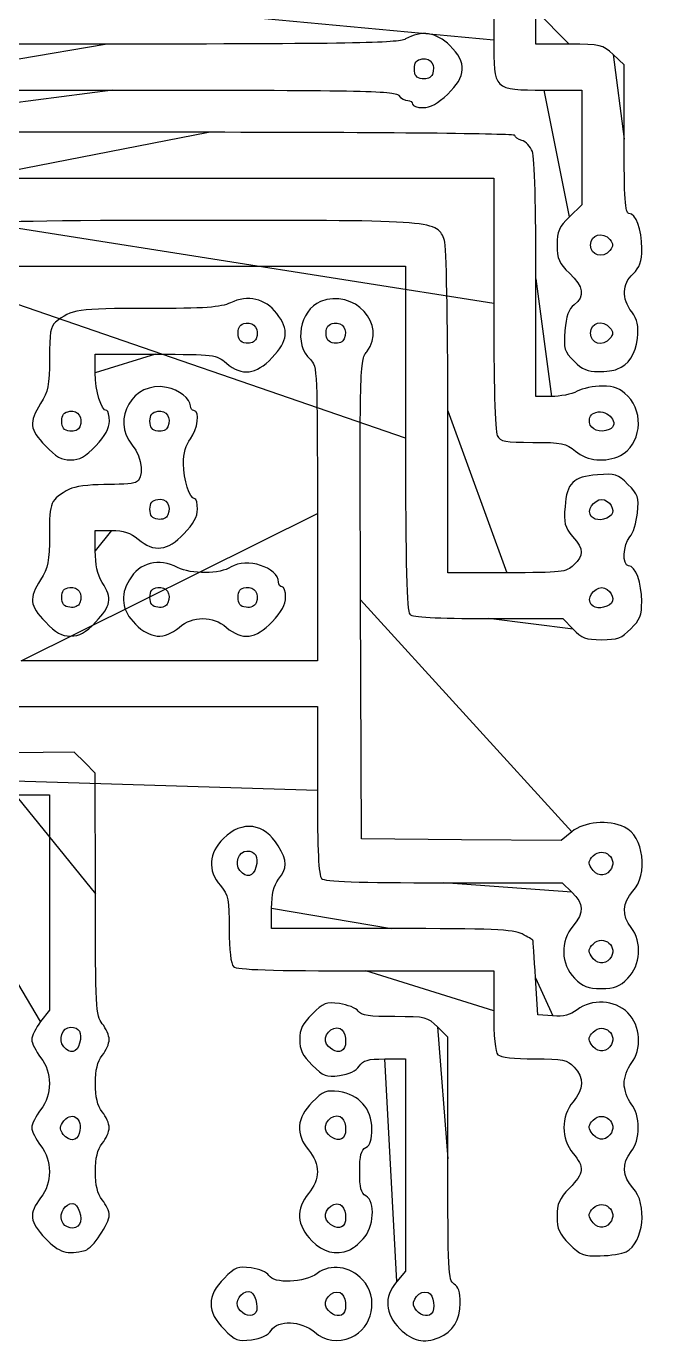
# Model space of a CAD drawing. Extents: x 3 to 424, y 4 to 565.
# Drawn here: x 282.8 to 424, y 5 to 304.1 of the extents above; entities that cross this region are included whole.
import ezdxf

# ---------------------------------------------------------------- set-up
doc = ezdxf.new("R2010")
doc.units = 0
doc.layers.get('0').update_dxf_attribs({"linetype": 'CONTINUOUS'})

msp = doc.modelspace()

# ---------------------------------------------------------------- linework, layer by layer
at = {"color": 7}
for points in [[(317.271112, 307.599968), (319.893248, 309.599968), (354.3466, 309.599968), (388.79996, 309.599968), (388.79996, 300.92396)], [(405.9154, 300), (398.39996, 300), (398.39996, 307.661536)], [(300.6756, 300.028352), (234.5512, 300.000032), (231.2756, 298.251616), (228, 296.503192), (228, 288.251616), (228, 280.000032), (183, 280.025472)], [(418.39996, 278.479032), (418.39996, 295.358064), (415.9154, 297.679032)], [(370.79996, 294.4), (370.79996, 294.4)], [(238.272816, 281.28184), (238.54564, 289.6), (302.374864, 289.6)], [(400.263, 289.599968), (408.79996, 289.599968), (408.79996, 276.556904), (408.79996, 263.513832), (405.99996, 260.799968)], [(324.07556, 280), (254.5512, 280), (251.2756, 278.251584), (248, 276.50316), (248, 268.251584), (248, 260), (221.350264, 260)], [(258.4, 261.707888), (258.4, 269.6), (323.59996, 269.6), (388.79996, 269.6), (388.79996, 241.147408)], [(410.79996, 254.4), (410.79996, 254.4)], [(278.399792, 241.707888), (278.399792, 249.6), (323.599752, 249.6), (368.799752, 249.6), (368.799752, 210.56)], [(401.90852, 220), (398.39996, 220), (398.39996, 246.74792)], [(330.79996, 234.4), (330.79996, 234.4)], [(350.79996, 234.4), (350.79996, 234.4)], [(410.79996, 234.4), (410.79996, 234.4)], [(298.4, 225.359488), (298.4, 229.6), (312.084512, 229.6)], [(416.76348, 226.184296), (416.76348, 226.184328)], [(391.74844, 180), (378.39996, 180), (378.39996, 216.74792)], [(290.8, 214.4), (290.8, 214.4)], [(310.8, 214.4), (310.8, 214.4)], [(410.55332, 214.131288), (410.55332, 214.131288)], [(298.523872, 208.833688), (298.523872, 208.833688)], [(417.5842, 206.62756), (417.5842, 206.62756)], [(348.79996, 193.476008), (348.79996, 160), (281.589144, 160)], [(310.8, 194.4), (310.8, 194.4)], [(410.66548, 193.262032), (410.66548, 193.262032)], [(298.402992, 185), (298.399792, 189.6), (302.084304, 189.6)], [(290.8, 174.4), (290.8, 174.4)], [(310.8, 174.4), (310.8, 174.4)], [(330.79996, 174.4), (330.79996, 174.4)], [(406.53092, 121.187424), (404.13916, 119.174848), (381.46956, 119.387424), (358.79996, 119.6), (358.59436, 173.86668)], [(410.66548, 173.262032), (410.66548, 173.262032)], [(298.523664, 168.833688), (298.523872, 168.833688)], [(338.52388, 168.833688), (338.52388, 168.833688)], [(387.610152, 169.6), (404.500472, 169.6), (406.799752, 167.2)], [(419.938232, 167.261536), (419.93844, 167.261536)], [(218.42544, 134.6), (218.4, 149.6), (283.6, 149.6), (348.79996, 149.6), (348.79996, 130.56)], [(298.417792, 107.061536), (298.400032, 134.52308), (296.024144, 136.898968), (293.648256, 139.274856), (272.506656, 139.037432)], [(258.417824, 124.6), (258.400064, 129.6), (273.200064, 129.6), (288.000064, 129.6), (288.000064, 105.146624), (288.000064, 80.693248), (286.000064, 78.071112)], [(331.23188, 112.361608), (331.23188, 112.361608)], [(410.89932, 112.984992), (410.89932, 112.984992)], [(377.5162, 109.6), (404.31244, 109.6), (406.5562, 107.450328)], [(365.63972, 99.2), (338.39996, 99.2), (338.41756, 103.8)], [(410.89932, 92.984992), (410.89932, 92.984992)], [(359.7598, 89.6), (388.7998, 89.6), (388.7998, 80.56)], [(402.21444, 79.353296), (398.79996, 79.6), (398.29804, 88)], [(419.26156, 87.938464), (419.26156, 87.938464)], [(378.39996, 46.901288), (378.39996, 74.52308), (376.06156, 76.861536)], [(291.231864, 72.361608), (291.231864, 72.361608)], [(350.89932, 72.984992), (350.89932, 72.984992)], [(410.89932, 72.984992), (410.89932, 72.984992)], [(364.09756, 69.6), (368.79996, 69.6), (368.79996, 45.515488), (368.79996, 21.430968), (366.79996, 19.054104)], [(291.144344, 52.467056), (291.144344, 52.467056)], [(350.89932, 52.984992), (350.89932, 52.984992)], [(410.89932, 52.984992), (410.89932, 52.984992)], [(350.89932, 32.984992), (350.89932, 32.984992)], [(410.89932, 32.984992), (410.89932, 32.984992)], [(290.787816, 32.838392), (290.787816, 32.838392)], [(296.12272, 26.136568), (296.122656, 26.136568)], [(355.99996, 26.18484), (355.99996, 26.18484)], [(418.83716, 25.817904), (418.83732, 25.817904)], [(330.93212, 12.932944), (330.93212, 12.932912)], [(350.89932, 12.984992), (350.89932, 12.984992)], [(370.89932, 12.984992), (370.89932, 12.984992)], [(356.39996, 6.37492), (356.39996, 6.37492)], [(376.39996, 6.356288), (376.39996, 6.356288)]]:
    msp.add_lwpolyline(points, close=True, dxfattribs=at)
for points in [[(378.87996, 299.68), (375.85388, 302.706104), (372.35708, 303.233408), (368.79996, 301.2)], [(368.79996, 301.2), (367.1118, 300.234928), (356.49164, 300.05228), (300.6756, 300.028352)], [(378.36628, 288.676128), (382.6194, 292.721976), (382.76292, 295.797072), (378.87996, 299.68)], [(388.79996, 300.92396), (388.79996, 289.582544), (388.78236, 289.599968), (400.263, 289.599968)], [(415.9154, 297.679032), (413.5386, 299.899296), (413.10468, 300), (405.9154, 300)], [(370.79996, 294.4), (370.79996, 295.866184), (371.2814, 296.46836), (372.60356, 296.656112)], [(372.60356, 296.656112), (374.56924, 296.93524), (375.68572, 295.219624), (374.88916, 293.143888)], [(372.60356, 292.143888), (371.2814, 292.33164), (370.79996, 292.933816), (370.79996, 294.4)], [(374.88916, 293.143888), (374.60004, 292.390448), (373.6854, 291.990272), (372.60356, 292.143888)], [(302.374864, 289.6), (358.13596, 289.6), (366.32996, 289.44832), (367.19996, 288.4)], [(367.19996, 288.4), (367.74772, 287.74), (368.6918, 287.2), (369.29796, 287.2)], [(369.29796, 287.2), (369.90404, 287.2), (370.39996, 286.84), (370.39996, 286.4)], [(372.76628, 285.6), (374.41716, 285.6), (376.11036, 286.530096), (378.36628, 288.676128)], [(370.39996, 286.4), (370.39996, 285.96), (371.46484, 285.6), (372.76628, 285.6)], [(393.59996, 279.293304), (393.59996, 279.696808), (363.77228, 280), (324.07556, 280)], [(395.19036, 278.17072), (394.31564, 278.399456), (393.59996, 278.904624), (393.59996, 279.293304)], [(419.47156, 261.6), (418.60996, 261.6), (418.39996, 264.907744), (418.39996, 278.479032)], [(397.59036, 275.625336), (397.14508, 276.79656), (396.06508, 277.941976), (395.19036, 278.17072)], [(398.39996, 246.74792), (398.39996, 262.855912), (398.07796, 274.34292), (397.59036, 275.625336)], [(405.99996, 260.799968), (403.5978, 258.471648), (403.19996, 257.562432), (403.19996, 254.399968)], [(422.39996, 253.646328), (422.39996, 258.010728), (421.07852, 261.6), (419.47156, 261.6)], [(323.0662, 260), (285.603424, 260), (273.9658, 259.769448), (272.589144, 259)], [(377.65196, 255.463424), (375.91892, 260.021608), (376.17892, 260), (323.0662, 260)], [(410.79996, 254.4), (410.79996, 256.78748), (413.56396, 257.571264), (415.16796, 255.638608)], [(378.39996, 216.74792), (378.39996, 237.60988), (378.0766, 254.346416), (377.65196, 255.463424)], [(403.19996, 254.399968), (403.19996, 251.237504), (403.5978, 250.328288), (405.99996, 247.999968)], [(415.16796, 253.161392), (413.56396, 251.228736), (410.79996, 252.01252), (410.79996, 254.4)], [(415.16796, 255.638608), (416.00524, 254.62976), (416.00524, 254.17024), (415.16796, 253.161392)], [(420.4138, 247.883968), (421.99652, 249.385224), (422.39996, 250.555792), (422.39996, 253.646328)], [(405.99996, 247.999968), (409.21876, 244.880208), (409.52588, 242.844224), (407.07684, 240.861104)], [(420.1102, 239.222072), (417.82972, 242.306576), (417.94308, 245.54036), (420.4138, 247.883968)], [(339.58476, 238.891096), (337.02276, 242.250008), (333.0026, 243.174432), (329.08388, 241.305728)], [(359.99436, 230.174568), (364.80388, 236.288904), (357.069, 244.69376), (349.51284, 241.563904)], [(310.362, 240), (294.289144, 240), (293.06364, 239.81736), (289.4, 236.876008)], [(329.08388, 241.305728), (326.83436, 240.233024), (323.49324, 240), (310.362, 240)], [(349.51284, 241.563904), (344.73356, 239.584248), (343.38564, 231.851952), (347.21564, 228.38584)], [(388.79996, 241.147408), (388.79996, 223.064192), (389.1018, 212.130872), (389.62812, 211.147408)], [(407.07684, 240.861104), (405.79476, 239.82296), (405.2582, 238.314272), (404.98068, 234.96752)], [(289.4, 236.876008), (288.25648, 235.957936), (288, 234.452792), (288, 228.660112)], [(330.79996, 234.4), (330.79996, 235.866184), (331.2814, 236.46836), (332.60356, 236.656112)], [(332.60356, 236.656112), (334.56924, 236.93524), (335.68572, 235.219624), (334.88916, 233.143888)], [(338.52388, 228.833688), (342.17796, 232.67496), (342.43892, 235.14904), (339.58476, 238.891096)], [(350.79996, 234.4), (350.79996, 235.866184), (351.2814, 236.46836), (352.60356, 236.656112)], [(352.60356, 236.656112), (354.56924, 236.93524), (355.68572, 235.219624), (354.88916, 233.143888)], [(410.79996, 234.4), (410.79996, 236.78748), (413.56396, 237.571264), (415.16796, 235.638608)], [(421.40228, 233.199728), (421.7366, 236.166016), (421.47748, 237.372224), (420.1102, 239.222072)], [(332.60356, 232.143888), (331.2814, 232.33164), (330.79996, 232.933816), (330.79996, 234.4)], [(352.60356, 232.143888), (351.2814, 232.33164), (350.79996, 232.933816), (350.79996, 234.4)], [(404.98068, 234.96752), (404.63412, 230.789304), (404.78084, 230.296056), (407.04228, 228.034624)], [(415.16796, 233.161392), (413.56396, 231.228736), (410.79996, 232.01252), (410.79996, 234.4)], [(415.16796, 235.638608), (416.00524, 234.62976), (416.00524, 234.17024), (415.16796, 233.161392)], [(334.88916, 233.143888), (334.60004, 232.390448), (333.6854, 231.990272), (332.60356, 232.143888)], [(354.88916, 233.143888), (354.60004, 232.390448), (353.6854, 231.990272), (352.60356, 232.143888)], [(416.76348, 226.184328), (419.40692, 227.224904), (421.00044, 229.63488), (421.40228, 233.199728)], [(288, 228.660112), (288, 222.4736), (287.744672, 221.163736), (286, 218.4)], [(312.084512, 229.6), (325.5142, 229.6), (325.81332, 229.56272), (328.14588, 227.6)], [(328.14588, 227.6), (331.7502, 224.567184), (334.8114, 224.931096), (338.52388, 228.833688)], [(347.21564, 228.38584), (348.74668, 227.000256), (348.79996, 225.825832), (348.79996, 193.476008)], [(358.59436, 173.86668), (358.39252, 227.145416), (358.41804, 228.170528), (359.99436, 230.174568)], [(407.04228, 228.034624), (408.94556, 226.131296), (410.14508, 225.613752), (412.53844, 225.663128)], [(301, 216.80624), (299.754608, 216.8192), (298.4, 221.275456), (298.4, 225.359488)], [(412.53844, 225.663128), (414.22228, 225.697848), (416.12356, 225.932392), (416.76348, 226.184296)], [(314.552088, 222.089544), (307.002224, 223.599512), (301.837592, 214.843136), (306.799792, 208.945896)], [(319.999792, 217.876008), (319.999792, 219.507808), (317.397664, 221.520424), (314.552088, 222.089544)], [(413.46156, 222.395072), (411.55772, 222.392672), (408.96884, 221.85236), (407.70852, 221.195072)], [(419.26156, 220.061536), (417.395, 221.928104), (416.22452, 222.399008), (413.46156, 222.395072)], [(286, 218.4), (283.300032, 214.122976), (283.468416, 212.626184), (287.076128, 208.833688)], [(407.70852, 221.195072), (406.44828, 220.537784), (403.83828, 220), (401.90852, 220)], [(417.5842, 206.62756), (422.14644, 208.935944), (423.06116, 216.261912), (419.26156, 220.061536)], [(290.8, 214.4), (290.8, 215.866184), (291.281392, 216.46836), (292.603576, 216.656112)], [(292.603576, 216.656112), (294.569264, 216.93524), (295.685704, 215.219624), (294.889168, 213.143888)], [(301.6, 214.433688), (301.6, 215.73516), (301.33, 216.802808), (301, 216.80624)], [(310.8, 214.4), (310.8, 215.866184), (311.281392, 216.46836), (312.603576, 216.656112)], [(312.603576, 216.656112), (314.569264, 216.93524), (315.685704, 215.219624), (314.889168, 213.143888)], [(320.799792, 216.8), (320.359792, 216.8), (319.999792, 217.284208), (319.999792, 217.876008)], [(319.999792, 210.4), (321.638168, 212.494544), (322.176352, 216.8), (320.799792, 216.8)], [(410.55332, 214.131288), (410.38436, 215.317872), (410.83684, 216.03084), (411.99172, 216.397384)], [(411.99172, 216.397384), (414.78852, 217.285048), (417.63164, 213.615848), (414.99996, 212.515024)], [(292.603576, 212.143888), (291.281392, 212.33164), (290.8, 212.933816), (290.8, 214.4)], [(294.889168, 213.143888), (294.600048, 212.390448), (293.6854, 211.990272), (292.603576, 212.143888)], [(298.523872, 208.833688), (300.669904, 211.089632), (301.6, 212.782848), (301.6, 214.433688)], [(312.603576, 212.143888), (311.281392, 212.33164), (310.8, 212.933816), (310.8, 214.4)], [(314.889168, 213.143888), (314.600048, 212.390448), (313.6854, 211.990272), (312.603576, 212.143888)], [(414.99996, 212.515024), (412.92092, 211.645328), (410.79756, 212.417128), (410.55332, 214.131288)], [(318.417584, 204.759488), (318.429184, 207.135696), (318.978672, 209.094576), (319.999792, 210.4)], [(368.799752, 210.56), (368.799752, 181.262224), (369.039352, 171.28044), (369.759752, 170.56)], [(389.62812, 211.147408), (390.35348, 209.792128), (391.35724, 209.6), (397.71268, 209.6)], [(397.71268, 209.6), (404.28564, 209.6), (405.19284, 209.41164), (407.34588, 207.6)], [(287.076128, 208.833688), (289.461232, 206.326424), (290.747056, 205.6), (292.8, 205.6)], [(292.8, 205.6), (294.852944, 205.6), (296.138768, 206.326424), (298.523872, 208.833688)], [(306.799792, 208.945896), (309.142384, 206.16188), (309.567496, 201.265776), (307.53436, 200.485592)], [(407.34588, 207.6), (410.00292, 205.364256), (414.28388, 204.957648), (417.5842, 206.62756)], [(320.999792, 196.80624), (319.817824, 196.81856), (318.400112, 201.185096), (318.417584, 204.759488)], [(307.53436, 200.485592), (306.838376, 200.218512), (303.593488, 200), (300.323504, 200)], [(412.32476, 202.227008), (406.76772, 201.766176), (405.43572, 200.455536), (404.98364, 195.003656)], [(419.26356, 200.059472), (416.90428, 202.418784), (416.42876, 202.567336), (412.32476, 202.227008)], [(292.588936, 199), (288.16648, 196.528176), (287.999792, 196.1526), (287.999792, 188.660112)], [(300.323504, 200), (297.05352, 200), (293.572968, 199.55), (292.588936, 199)], [(421.41492, 193.555176), (421.76396, 197.187592), (421.58028, 197.74276), (419.26356, 200.059472)], [(310.8, 194.4), (310.8, 195.866184), (311.281392, 196.46836), (312.603576, 196.656112)], [(312.603576, 196.656112), (314.569264, 196.93524), (315.685704, 195.219624), (314.889168, 193.143888)], [(318.523664, 188.833688), (320.669696, 191.089632), (321.599792, 192.782848), (321.599792, 194.433688)], [(321.599792, 194.433688), (321.599792, 195.73516), (321.329792, 196.802808), (320.999792, 196.80624)], [(404.98364, 195.003656), (404.67452, 191.275872), (404.89692, 190.407528), (406.71444, 188.24756)], [(410.66548, 193.262032), (410.03516, 194.9046), (412.30796, 197.160008), (413.95612, 196.527544)], [(413.95612, 196.527544), (415.75988, 195.835376), (416.45052, 193.576152), (415.1166, 192.731512)], [(312.603576, 192.143888), (311.281392, 192.33164), (310.8, 192.933816), (310.8, 194.4)], [(314.889168, 193.143888), (314.600048, 192.390448), (313.6854, 191.990272), (312.603576, 192.143888)], [(415.1166, 192.731512), (413.36308, 191.621192), (411.19604, 191.87948), (410.66548, 193.262032)], [(419.71668, 188.128904), (420.44084, 188.929088), (421.205, 191.370912), (421.41492, 193.555176)], [(287.999792, 188.660112), (287.999792, 182.4736), (287.744464, 181.163736), (285.999792, 178.4)], [(302.084304, 189.6), (304.847296, 189.6), (306.363296, 189.099784), (308.145688, 187.6)], [(308.145688, 187.6), (311.749984, 184.567184), (314.811216, 184.931096), (318.523664, 188.833688)], [(406.71444, 188.24756), (409.28044, 185.198032), (409.32452, 183.971696), (406.94844, 181.739448)], [(419.39996, 181.59376), (417.93004, 181.60296), (418.16308, 186.412192), (419.71668, 188.128904)], [(300.002992, 177.780664), (298.897264, 179.594216), (298.405064, 181.815096), (298.402992, 185)], [(317.091448, 181.195072), (312.830984, 183.417056), (308.429832, 182.297944), (306.132216, 178.4084)], [(339.99996, 177.876008), (339.99996, 181.202736), (332.66004, 183.54068), (329.24364, 181.30216)], [(329.24364, 181.30216), (326.737, 179.659752), (320.146648, 179.601672), (317.091448, 181.195072)], [(406.94844, 181.739448), (405.20012, 180.096992), (404.35252, 180), (391.74844, 180)], [(422.39996, 173.502048), (422.39996, 177.673872), (420.95028, 181.58408), (419.39996, 181.59376)], [(285.999792, 178.4), (283.299824, 174.122976), (283.468208, 172.626184), (287.07592, 168.833688)], [(290.8, 174.4), (290.8, 175.866184), (291.281392, 176.46836), (292.603576, 176.656112)], [(292.603576, 176.656112), (294.569264, 176.93524), (295.685704, 175.219624), (294.889168, 173.143888)], [(298.523872, 168.833688), (302.01388, 172.502456), (302.2714, 174.060128), (300.002992, 177.780664)], [(306.132216, 178.4084), (303.958824, 174.729136), (304.413088, 171.426912), (307.52, 168.32)], [(310.8, 174.4), (310.8, 175.866184), (311.281392, 176.46836), (312.603576, 176.656112)], [(312.603576, 176.656112), (314.569264, 176.93524), (315.685704, 175.219624), (314.889168, 173.143888)], [(330.79996, 174.4), (330.79996, 175.866184), (331.2814, 176.46836), (332.60356, 176.656112)], [(332.60356, 176.656112), (334.56924, 176.93524), (335.68572, 175.219624), (334.88916, 173.143888)], [(340.79996, 176.8), (340.35996, 176.8), (339.99996, 177.284208), (339.99996, 177.876008)], [(341.59996, 174.433688), (341.59996, 175.73516), (341.23996, 176.8), (340.79996, 176.8)], [(410.66548, 173.262032), (410.03516, 174.9046), (412.30796, 177.160008), (413.95612, 176.527544)], [(413.95612, 176.527544), (415.75988, 175.835376), (416.45052, 173.576152), (415.1166, 172.731512)], [(292.603576, 172.143888), (291.281392, 172.33164), (290.8, 172.933816), (290.8, 174.4)], [(312.603576, 172.143888), (311.281392, 172.33164), (310.8, 172.933816), (310.8, 174.4)], [(332.60356, 172.143888), (331.2814, 172.33164), (330.79996, 172.933816), (330.79996, 174.4)], [(338.52388, 168.833688), (340.66988, 171.089632), (341.59996, 172.782848), (341.59996, 174.433688)], [(419.93844, 167.261536), (421.99236, 169.315456), (422.39996, 170.348864), (422.39996, 173.502048)], [(294.889168, 173.143888), (294.600048, 172.390448), (293.6854, 171.990272), (292.603576, 172.143888)], [(314.889168, 173.143888), (314.600048, 172.390448), (313.6854, 171.990272), (312.603576, 172.143888)], [(334.88916, 173.143888), (334.60004, 172.390448), (333.6854, 171.990272), (332.60356, 172.143888)], [(369.759752, 170.56), (370.445832, 169.87396), (375.539832, 169.6), (387.610152, 169.6)], [(415.1166, 172.731512), (413.36308, 171.621192), (411.19604, 171.87948), (410.66548, 173.262032)], [(287.07592, 168.833688), (289.461024, 166.326424), (290.746848, 165.6), (292.799792, 165.6)], [(292.799792, 165.6), (294.852736, 165.6), (296.13856, 166.326424), (298.523664, 168.833688)], [(307.52, 168.32), (310.870992, 164.969008), (314.053248, 164.738368), (317.454104, 167.6)], [(317.454104, 167.6), (319.055048, 168.947104), (320.8002, 169.6), (322.79996, 169.6)], [(322.79996, 169.6), (324.7998, 169.6), (326.54492, 168.947104), (328.14588, 167.6)], [(328.14588, 167.6), (331.7502, 164.567184), (334.8114, 164.931096), (338.52388, 168.833688)], [(406.799752, 167.2), (408.781352, 165.131672), (409.677992, 164.8), (413.287912, 164.8)], [(413.287912, 164.8), (416.898712, 164.8), (417.816392, 165.139648), (419.938232, 167.261536)], [(348.79996, 130.56), (348.79996, 116.817776), (349.06708, 111.252888), (349.75996, 110.56)], [(339.88284, 118.018528), (336.84652, 123.164768), (331.69668, 123.856856), (327.5198, 119.68)], [(418.49164, 122.251136), (414.89316, 123.949336), (409.21292, 123.444168), (406.53092, 121.187424)], [(327.5198, 119.68), (324.08788, 116.248048), (323.83444, 112.470032), (326.7998, 108.945896)], [(420.39996, 107.6756), (423.95988, 111.5168), (422.82204, 120.20752), (418.49164, 122.251136)], [(331.23188, 112.361608), (329.93036, 113.9298), (330.94876, 116.8), (332.80668, 116.8)], [(332.80668, 116.8), (334.77116, 116.8), (335.46556, 115.567096), (334.86004, 113.154528)], [(339.9998, 110.4), (342.01364, 112.974544), (341.99108, 114.445408), (339.88284, 118.018528)], [(411.35156, 115.694384), (413.74812, 118.090952), (417.32364, 114.958808), (415.16308, 112.355504)], [(410.89932, 112.984992), (410.22836, 114.050432), (410.33268, 114.675544), (411.35156, 115.694384)], [(334.86004, 113.154528), (334.31036, 110.964232), (332.6862, 110.60928), (331.23188, 112.361608)], [(415.16308, 112.355504), (413.91916, 110.85668), (412.0674, 111.130056), (410.89932, 112.984992)], [(326.7998, 108.945896), (328.62292, 106.779256), (328.7998, 105.903504), (328.7998, 99.044512)], [(338.41756, 103.8), (338.43036, 107.130048), (338.86732, 108.952152), (339.9998, 110.4)], [(349.75996, 110.56), (350.46844, 109.851544), (357.7414, 109.6), (377.5162, 109.6)], [(300, 77.6), (298.517504, 79.495256), (298.434648, 81.038168), (298.417792, 107.061536)], [(406.5562, 107.450328), (409.325, 104.79764), (409.38508, 102.926304), (406.79996, 99.854104)], [(419.99996, 99.418296), (417.84452, 102.158504), (417.98564, 105.070432), (420.39996, 107.6756)], [(328.7998, 99.044512), (328.7998, 94.258784), (329.14924, 91.170576), (329.7598, 90.56)], [(395.23972, 97.979456), (393.25964, 99.003408), (388.49188, 99.2), (365.63972, 99.2)], [(406.79996, 99.854104), (403.84324, 96.340168), (403.99252, 91.084416), (407.13844, 87.938464)], [(419.26156, 87.938464), (422.18684, 90.863768), (422.5302, 96.201648), (419.99996, 99.418296)], [(397.69804, 96.579456), (397.64444, 96.67816), (396.53788, 97.30816), (395.23972, 97.979456)], [(398.29804, 88), (398.02196, 92.62), (397.75196, 96.480752), (397.69804, 96.579456)], [(411.35156, 95.694384), (413.74812, 98.090952), (417.32364, 94.958808), (415.16308, 92.355504)], [(410.89932, 92.984992), (410.22836, 94.050432), (410.33268, 94.675544), (411.35156, 95.694384)], [(415.16308, 92.355504), (413.91916, 90.85668), (412.0674, 91.130056), (410.89932, 92.984992)], [(329.7598, 90.56), (330.47124, 89.848592), (338.2398, 89.6), (359.7598, 89.6)], [(407.13844, 87.938464), (409.05308, 86.023816), (410.15172, 85.6), (413.19996, 85.6)], [(413.19996, 85.6), (416.24828, 85.6), (417.34692, 86.023816), (419.26156, 87.938464)], [(353.79428, 82.1554), (350.75188, 82.563472), (350.1858, 82.3458), (347.62236, 79.782336)], [(358.06012, 80.453064), (357.5562, 81.142248), (355.63652, 81.908304), (353.79428, 82.1554)], [(419.26156, 80.061536), (416.31044, 83.012632), (410.9994, 83.331024), (407.72236, 80.753296)], [(286.000064, 78.071112), (284.900064, 76.628936), (284.000064, 74.796936), (284.000064, 74)], [(347.62236, 79.782336), (345.40964, 77.569616), (344.79996, 76.320656), (344.79996, 74)], [(366.34972, 79.2), (360.5802, 79.2), (358.77708, 79.47256), (358.06012, 80.453064)], [(376.06156, 76.861536), (373.81524, 79.107856), (373.43252, 79.2), (366.34972, 79.2)], [(388.7998, 80.56), (388.7998, 74.595552), (389.12644, 71.193392), (389.7598, 70.56)], [(407.72236, 80.753296), (406.1874, 79.54592), (404.71796, 79.172408), (402.21444, 79.353296)], [(411.35156, 75.694384), (413.74812, 78.090952), (417.32364, 74.958808), (415.16308, 72.355504)], [(419.99996, 68.581704), (422.5302, 71.798352), (422.18684, 77.136232), (419.26156, 80.061536)], [(291.231864, 72.361608), (289.930376, 73.9298), (290.948784, 76.8), (292.806696, 76.8)], [(292.806696, 76.8), (294.771136, 76.8), (295.465592, 75.567096), (294.860072, 73.154528)], [(301.564424, 74), (301.564424, 74.88), (300.860432, 76.5), (300, 77.6)], [(350.89932, 72.984992), (349.81148, 74.712432), (352.00596, 77.27588), (353.93796, 76.534504)], [(353.93796, 76.534504), (355.20676, 76.047616), (355.68524, 72.75192), (354.639, 71.70568)], [(410.89932, 72.984992), (410.22836, 74.050432), (410.33268, 74.675544), (411.35156, 75.694384)], [(284.000064, 74), (284.000064, 73.203064), (284.900064, 71.371064), (286.000064, 69.928888)], [(294.860072, 73.154528), (294.310344, 70.964232), (292.686168, 70.60928), (291.231864, 72.361608)], [(300, 70.4), (300.860432, 71.5), (301.564424, 73.12), (301.564424, 74)], [(344.79996, 74), (344.79996, 71.679344), (345.40964, 70.430384), (347.62236, 68.217664)], [(354.639, 71.70568), (353.75364, 70.820304), (351.85308, 71.470472), (350.89932, 72.984992)], [(415.16308, 72.355504), (413.91916, 70.85668), (412.0674, 71.130056), (410.89932, 72.984992)], [(286.000064, 69.928888), (287.387912, 68.109328), (288.000064, 66.29464), (288.000064, 64)], [(298.435576, 64), (298.435576, 67.151488), (298.879488, 68.967504), (300, 70.4)], [(358.29756, 67.949816), (359.199, 69.305088), (360.23556, 69.6), (364.09756, 69.6)], [(389.7598, 70.56), (390.3662, 69.9536), (393.40884, 69.6), (398.02036, 69.6)], [(398.02036, 69.6), (404.61716, 69.6), (405.4886, 69.42152), (407.06036, 67.74844)], [(347.62236, 68.217664), (350.19196, 65.648016), (350.74708, 65.435808), (353.82236, 65.847472)], [(353.82236, 65.847472), (355.99228, 66.137952), (357.59244, 66.889672), (358.29756, 67.949816)], [(407.06036, 67.74844), (409.34364, 65.318008), (409.2598, 62.777616), (406.7998, 59.854104)], [(418.39996, 64), (418.39996, 65.4012), (419.11996, 67.462968), (419.99996, 68.581704)], [(288.000064, 64), (288.000064, 61.70536), (287.387912, 59.890672), (286.000064, 58.071112)], [(300, 57.6), (298.879488, 59.032496), (298.435576, 60.848512), (298.435576, 64)], [(419.99996, 59.418296), (419.11996, 60.537032), (418.39996, 62.5988), (418.39996, 64)], [(353.6654, 62.172688), (350.77628, 62.5602), (350.15412, 62.314096), (347.62236, 59.782336)], [(361.18148, 53.743728), (361.15748, 58.290448), (358.24284, 61.55872), (353.6654, 62.172688)], [(406.7998, 59.854104), (404.03564, 56.569104), (404.03564, 51.430896), (406.7998, 48.145896)], [(286.000064, 58.071112), (284.900064, 56.628936), (284.000064, 54.796936), (284.000064, 54)], [(290.932136, 55.067056), (292.841032, 58.098488), (295.882248, 56.209872), (294.764232, 52.687296)], [(301.564424, 54), (301.564424, 54.88), (300.860432, 56.5), (300, 57.6)], [(347.62236, 59.782336), (344.08412, 56.244152), (343.80076, 52.51024), (346.79996, 48.945896)], [(350.89932, 52.984992), (349.81148, 54.712432), (352.00596, 57.27588), (353.93796, 56.534504)], [(411.35156, 55.694384), (413.74812, 58.090952), (417.32364, 54.958808), (415.16308, 52.355504)], [(421.59996, 54), (421.59996, 56.172872), (421.02732, 58.112304), (419.99996, 59.418296)], [(284.000064, 54), (284.000064, 53.203064), (284.900064, 51.371064), (286.000064, 49.928888)], [(291.144344, 52.467056), (290.38204, 53.385576), (290.323672, 54.100776), (290.932136, 55.067056)], [(300, 50.4), (300.860432, 51.5), (301.564424, 53.12), (301.564424, 54)], [(353.93796, 56.534504), (355.20676, 56.047616), (355.68524, 52.75192), (354.639, 51.70568)], [(410.89932, 52.984992), (410.22836, 54.050432), (410.33268, 54.675544), (411.35156, 55.694384)], [(419.99996, 48.581704), (421.02732, 49.887696), (421.59996, 51.827128), (421.59996, 54)], [(294.764232, 52.687296), (294.186216, 50.866128), (292.555352, 50.766904), (291.144344, 52.467056)], [(354.639, 51.70568), (353.75364, 50.820304), (351.85308, 51.470472), (350.89932, 52.984992)], [(359.79996, 49.503976), (360.8018, 50.064632), (361.19476, 51.270408), (361.18148, 53.743728)], [(415.16308, 52.355504), (413.91916, 50.85668), (412.0674, 51.130056), (410.89932, 52.984992)], [(286.000064, 49.928888), (287.387912, 48.109328), (288.000064, 46.29464), (288.000064, 44)], [(298.435576, 44), (298.435576, 47.151488), (298.879488, 48.967504), (300, 50.4)], [(346.79996, 48.945896), (348.02468, 47.490432), (348.79996, 45.573136), (348.79996, 44)], [(358.39996, 44), (358.39996, 47.663912), (358.71332, 48.895864), (359.79996, 49.503976)], [(406.7998, 48.145896), (409.4606, 44.983672), (409.32708, 43.663632), (405.9998, 40.237624)], [(420.39996, 40.3244), (417.98564, 42.929568), (417.84452, 45.841496), (419.99996, 48.581704)], [(379.79996, 18.496024), (378.50884, 19.2186), (378.39996, 21.426632), (378.39996, 46.901288)], [(288.000064, 44), (288.000064, 41.70536), (287.387912, 39.890672), (286.000064, 38.071112)], [(300, 37.6), (298.879488, 39.032496), (298.435576, 40.848512), (298.435576, 44)], [(348.79996, 44), (348.79996, 42.426864), (348.02468, 40.509568), (346.79996, 39.054104)], [(359.79996, 38.496024), (358.71332, 39.104136), (358.39996, 40.336088), (358.39996, 44)], [(346.79996, 39.054104), (343.8346, 35.529968), (344.08804, 31.751952), (347.51996, 28.32)], [(405.9998, 40.237624), (403.66484, 37.833368), (403.1998, 36.772632), (403.1998, 33.850616)], [(418.83732, 25.817904), (422.84028, 27.826128), (423.79228, 36.664032), (420.39996, 40.3244)], [(286.000064, 38.071112), (283.26276, 34.48232), (283.480464, 32.613584), (287.076192, 28.833688)], [(290.787816, 32.838392), (290.21616, 34.639528), (291.57676, 36.8), (293.282712, 36.8)], [(293.282712, 36.8), (294.506488, 36.8), (295.630096, 33.34312), (294.828104, 32.045472)], [(301.582208, 34.182848), (301.572448, 34.96228), (300.860432, 36.5), (300, 37.6)], [(350.89932, 32.984992), (349.81148, 34.712432), (352.00596, 37.27588), (353.93796, 36.534504)], [(353.93796, 36.534504), (355.20676, 36.047616), (355.68524, 32.75192), (354.639, 31.70568)], [(359.18148, 28.72168), (361.66284, 31.324192), (362.0374, 37.24392), (359.79996, 38.496024)], [(411.35156, 35.694384), (413.74812, 38.090952), (417.32364, 34.958808), (415.16308, 32.355504)], [(296.122656, 26.136568), (297.753136, 26.569208), (301.606496, 32.24828), (301.582208, 34.182848)], [(354.639, 31.70568), (353.75364, 30.820304), (351.85308, 31.470472), (350.89932, 32.984992)], [(403.1998, 33.850616), (403.1998, 30.919184), (403.65292, 29.89352), (405.97316, 27.573336)], [(410.89932, 32.984992), (410.22836, 34.050432), (410.33268, 34.675544), (411.35156, 35.694384)], [(415.16308, 32.355504), (413.91916, 30.85668), (412.0674, 31.130056), (410.89932, 32.984992)], [(294.828104, 32.045472), (293.937376, 30.604248), (291.334792, 31.115008), (290.787816, 32.838392)], [(287.076192, 28.833688), (290.110048, 25.64444), (292.06808, 25.06068), (296.12272, 26.136568)], [(347.51996, 28.32), (350.17924, 25.66076), (352.86116, 24.98548), (355.99996, 26.18484)], [(355.99996, 26.18484), (356.65996, 26.437024), (358.09164, 27.578608), (359.18148, 28.72168)], [(405.97316, 27.573336), (408.4778, 25.068664), (409.15596, 24.809512), (412.97316, 24.898224)], [(412.97316, 24.898224), (415.2978, 24.952224), (417.9366, 25.366104), (418.83716, 25.817904)], [(333.75812, 22.160248), (330.75876, 22.562552), (330.17716, 22.33716), (327.62236, 19.782336)], [(337.77556, 20.457912), (337.38836, 21.14976), (335.58052, 21.915816), (333.75812, 22.160248)], [(359.05404, 19.43852), (356.12412, 22.54852), (351.82796, 23.165144), (348.78164, 20.912912)], [(327.62236, 19.782336), (323.69172, 15.851728), (323.69172, 12.148272), (327.62236, 8.217664)], [(348.78164, 20.912912), (345.88876, 18.774128), (338.87996, 18.484384), (337.77556, 20.457912)], [(356.39996, 6.37492), (361.4086, 8.483224), (362.8218, 15.439304), (359.05404, 19.43852)], [(366.79996, 19.054104), (363.8346, 15.529968), (364.08804, 11.751952), (367.51996, 8.32)], [(381.19996, 14.140264), (381.19996, 16.710632), (380.80732, 17.932288), (379.79996, 18.496024)], [(330.93212, 12.932912), (329.98052, 14.444128), (331.41252, 16.8), (333.28268, 16.8)], [(333.28268, 16.8), (334.52772, 16.8), (335.62428, 13.333672), (334.80076, 12.001176)], [(350.89932, 12.984992), (349.81148, 14.712432), (352.00596, 17.27588), (353.93796, 16.534504)], [(353.93796, 16.534504), (355.20676, 16.047616), (355.68524, 12.75192), (354.639, 11.70568)], [(370.89932, 12.984992), (369.81148, 14.712432), (372.00596, 17.27588), (373.93796, 16.534504)], [(373.93796, 16.534504), (375.20676, 16.047616), (375.68524, 12.75192), (374.639, 11.70568)], [(334.80076, 12.001176), (334.05564, 10.795648), (331.9602, 11.300352), (330.93212, 12.932944)], [(354.639, 11.70568), (353.75364, 10.820304), (351.85308, 11.470472), (350.89932, 12.984992)], [(374.639, 11.70568), (373.75364, 10.820304), (371.85308, 11.470472), (370.89932, 12.984992)], [(376.39996, 6.356288), (379.49836, 7.624408), (381.19996, 10.383944), (381.19996, 14.140264)], [(338.29756, 7.949816), (339.9178, 10.38576), (345.05196, 10.203392), (348.14588, 7.6)], [(327.62236, 8.217664), (330.19196, 5.648016), (330.74708, 5.435808), (333.82236, 5.847472)], [(333.82236, 5.847472), (335.99228, 6.137952), (337.59244, 6.889672), (338.29756, 7.949816)], [(348.14588, 7.6), (350.54924, 5.57768), (353.4746, 5.143504), (356.39996, 6.37492)], [(367.51996, 8.32), (370.29756, 5.542432), (372.96844, 4.951792), (376.39996, 6.356288)]]:
    msp.add_open_spline(points, degree=3, dxfattribs=at)

doc.saveas('drawing.dxf')
